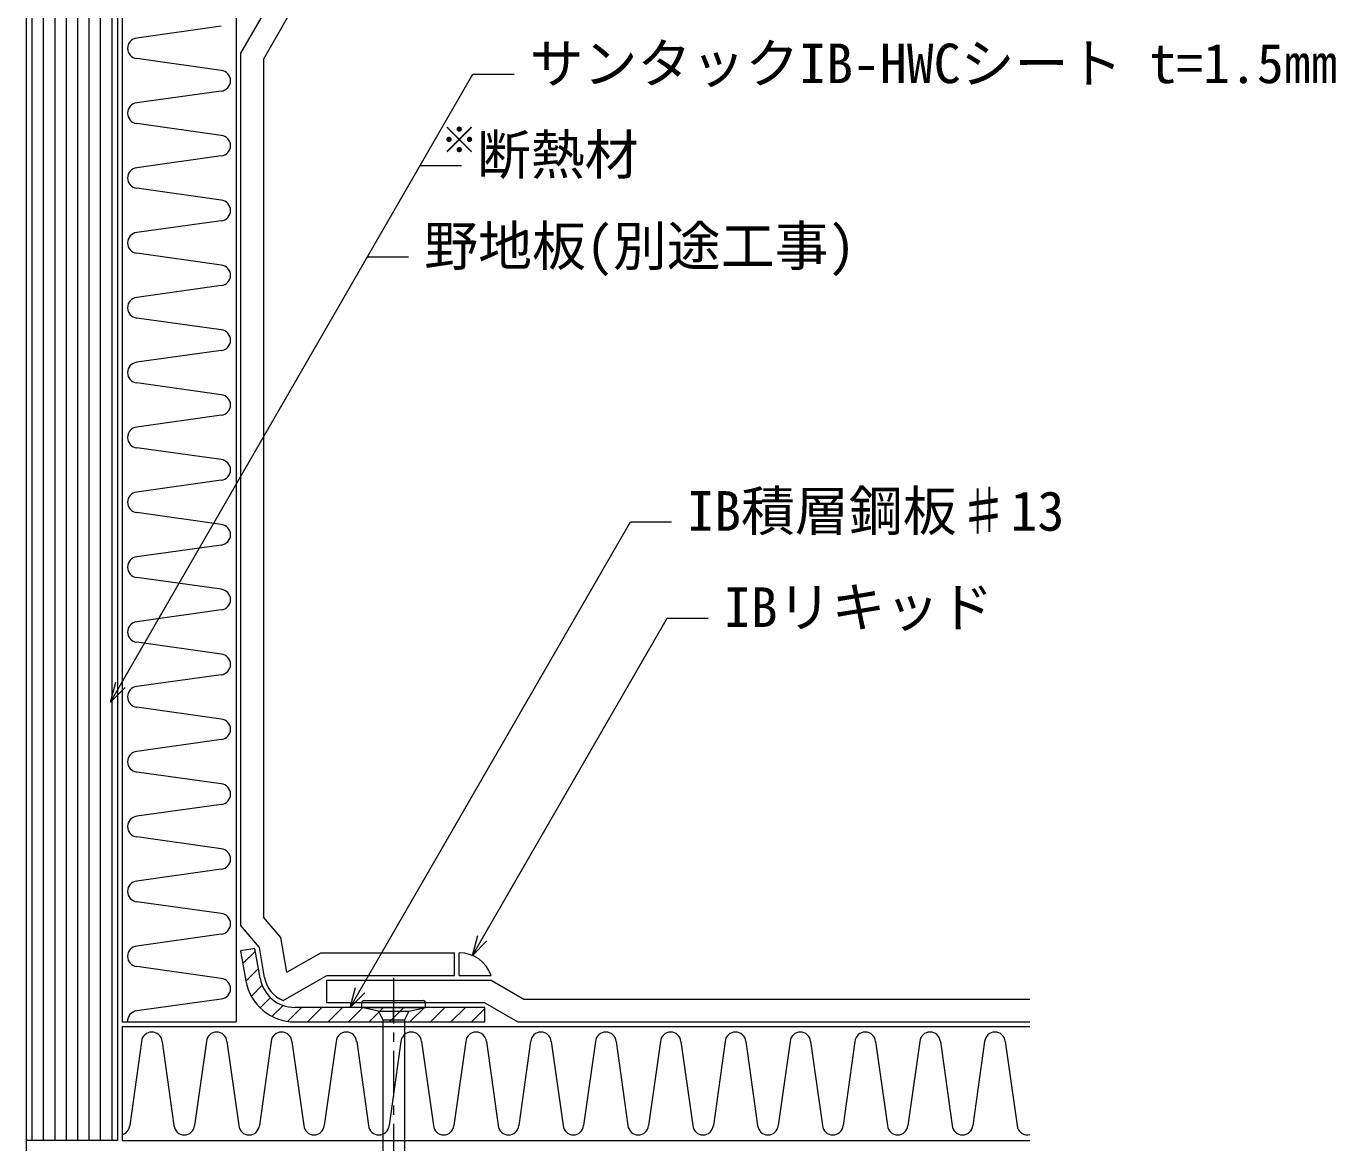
# Model space of a CAD drawing. Units: millimetres, scale not verified. Extents: x -630 to 630, y -446 to 446.
# Drawn here: x -91 to 196, y -234.8 to 9.9 of the extents above; entities that cross this region are included whole.
import ezdxf
from ezdxf.enums import TextEntityAlignment as Align

# ---------------------------------------------------------------- set-up
doc = ezdxf.new("R2010")
doc.units = ezdxf.units.MM
doc.header["$LTSCALE"] = 2
doc.linetypes.add('CHAIN1', pattern=[8, 5, -1, 1, -1])
for name, color, linetype, lineweight in [('0-2_文字', 5, 'Continuous', 9), ('0-6_躯体', 7, 'Continuous', 9), ('0-7_野地板', 2, 'Continuous', 9), ('0-8_中心線', 7, 'CHAIN1', 9), ('0-9_IBｼｰﾄ', 7, 'Continuous', 9), ('0-A_IBリキッド', 7, 'Continuous', 9), ('0-B_部材(積層鋼板)', 4, 'Continuous', 9), ('0-C_寸法線', 7, 'Continuous', 9), ('0-D_断熱材', 4, 'Continuous', 9), ('0-E_部材(ﾋﾞｽ類)', 7, 'Continuous', 9)]:
    doc.layers.add(name, color=color, linetype=linetype, lineweight=lineweight)
doc.styles.add('ＭＳ ゴシック', font='')
doc.styles.get('ＭＳ ゴシック').set_extended_font_data('MS Gothic')

msp = doc.modelspace()

# ---------------------------------------------------------------- linework, layer by layer
at = {"layer": '0-6_躯体'}
for p, q in [((-91.022, 235.66), (-91.022, -255.34)), ((-71.022, 165.66), (-71.022, -234.34)), ((-71.022, -234.34), (-91.022, -234.34))]:
    msp.add_line(p, q, dxfattribs=at)
at = {"layer": '0-7_野地板'}
for p, q in [((-89.772, 165.66), (-89.772, -234.34)), ((-87.272, 165.66), (-87.272, -234.34)), ((-84.772, 165.66), (-84.772, -234.34)), ((-82.272, 165.66), (-82.272, -234.34)), ((-79.772, 165.66), (-79.772, -234.34)), ((-77.272, 165.66), (-77.272, -234.34)), ((-74.772, 165.66), (-74.772, -234.34)), ((-72.272, 165.66), (-72.272, -234.34))]:
    msp.add_line(p, q, dxfattribs=at)
at = {"layer": '0-8_中心線'}
msp.add_line((-10.481, -198.674), (-10.481, -298.674), dxfattribs=at)
at = {"layer": '0-9_IBｼｰﾄ'}
for p, q in [((-37.248, 15.741), (-44.022, 4.008)), ((-32.918, 13.241), (-39.022, 2.668)), ((-44.022, 4.008), (-44.022, -187.169)), ((-39.022, 2.668), (-39.022, -185.35)), ((-35.227, -189.872), (-39.022, -185.35)), ((-33.89, -197.456), (-35.227, -189.872)), ((-33.89, -197.456), (-26.472, -193.174)), ((-26.472, -193.174), (2.858, -193.174)), ((2.858, -198.174), (2.858, -193.174)), ((-34.667, -203.678), (-25.132, -198.174)), ((-25.132, -198.174), (2.858, -198.174)), ((10.858, -199.174), (18.075, -203.34)), ((18.075, -203.34), (128.978, -203.34)), ((9.519, -204.174), (-25.132, -204.174)), ((9.519, -204.174), (16.735, -208.34)), ((16.735, -208.34), (128.978, -208.34))]:
    msp.add_line(p, q, dxfattribs=at)
for points in [[(-38.763, -198.61), (-39.918, -192.06), (-44.022, -187.169)], [(-25.132, -204.174), (-25.132, -199.174), (10.858, -199.174)]]:
    msp.add_lwpolyline(points, dxfattribs=at)
msp.add_arc((-32.132, -197.44), 6.733, 190, 247.88812, dxfattribs=at)
at = {"layer": '0-A_IBリキッド'}
for q in [(3.858, -193.174), (10.858, -198.174)]:
    msp.add_line((3.858, -198.174), q, dxfattribs=at)
msp.add_arc((3.858, -200.574), 7.4, 18.92464, 90, dxfattribs=at)
at = {"layer": '0-B_部材(積層鋼板)'}
for p, q in [((-43.529, -195.575), (-40.796, -192.841)), ((-42.852, -199.387), (-40.123, -196.658)), ((-41.665, -202.691), (-39.291, -200.317)), ((-39.707, -205.222), (-37.476, -202.992)), ((-37.1, -207.105), (-34.718, -204.723)), ((-33.707, -208.203), (-30.678, -205.174)), ((-29.355, -208.34), (-26.188, -205.174)), ((-24.864, -208.34), (-21.698, -205.174)), ((-20.374, -208.34), (-17.208, -205.174)), ((-15.884, -208.34), (-12.718, -205.174)), ((-6.904, -208.34), (-3.737, -205.174)), ((-2.414, -208.34), (0.753, -205.174)), ((2.076, -208.34), (5.243, -205.174)), ((6.566, -208.34), (9.519, -205.388)), ((-32.132, -208.34), (-10.481, -208.34))]:
    msp.add_line(p, q, dxfattribs=at)
for points in [[(-39.748, -198.783), (-40.903, -192.233), (-44.022, -192.783), (-42.867, -199.333)], [(-10.481, -208.34), (-10.481, -205.174), (-32.132, -205.174)], [(-11.394, -208.34), (-10.481, -207.428), (-8.227, -205.174)]]:
    msp.add_lwpolyline(points, dxfattribs=at)
at = {"layer": '0-B_部材(積層鋼板)', "color": 7}
for points in [[(-39.748, -198.783), (-40.903, -192.233), (-44.022, -192.783), (-42.867, -199.333)], [(-32.132, -208.34), (9.519, -208.34), (9.519, -205.174), (-32.132, -205.174)]]:
    msp.add_lwpolyline(points, dxfattribs=at)
at = {"layer": '0-B_部材(積層鋼板)'}
msp.add_lwpolyline([(9.519, -208.34), (9.519, -205.174), (-10.481, -205.174), (-10.481, -208.34)], close=True, dxfattribs=at)
for radius in [10.9, 7.733]:
    msp.add_arc((-32.132, -197.44), radius, 190, 270, dxfattribs=at)
at = {"layer": '0-B_部材(積層鋼板)', "color": 7}
for radius in [10.9, 7.733]:
    msp.add_arc((-32.132, -197.44), radius, 190, 270, dxfattribs=at)
at = {"layer": '0-C_寸法線'}
for p, q in [((-4.648, -20.644), (4.352, -20.644)), ((-16.196, -40.645), (-7.196, -40.645)), ((-20.003, -205.174), (41.45, -98.732)), ((41.45, -98.732), (50.45, -98.732)), ((6.78, -193.775), (49.472, -119.83)), ((49.472, -119.83), (58.472, -119.83))]:
    msp.add_line(p, q, dxfattribs=at)
for points in [[(-72.533, -138.224), (6.899, -0.642), (15.899, -0.642)], [(-69.351, -135.042), (-72.533, -138.224), (-71.368, -133.877)], [(9.962, -190.593), (6.78, -193.775), (7.945, -189.428)], [(-16.821, -201.992), (-20.003, -205.174), (-18.839, -200.827)]]:
    msp.add_lwpolyline(points, dxfattribs=at)
at = {"layer": '0-D_断熱材', "color": 7}
for p, q in [((-70.022, 165.66), (-70.022, -208.34)), ((-45.022, 165.66), (-45.022, -208.34)), ((-70.022, -208.34), (-45.022, -208.34)), ((-70.022, -209.34), (128.978, -209.34)), ((-70.022, -209.34), (-70.022, -234.34)), ((-70.022, -234.34), (128.978, -234.34))]:
    msp.add_line(p, q, dxfattribs=at)
at = {"layer": '0-D_断熱材'}
for p, q in [((-48.287, 9.901), (-66.756, 7.301)), ((-48.287, 0.194), (-66.756, 2.794)), ((-48.287, -4.313), (-66.756, -6.914)), ((-48.287, -14.021), (-66.756, -11.421)), ((-48.287, -18.528), (-66.756, -21.128)), ((-48.287, -28.236), (-66.756, -25.635)), ((-48.287, -32.743), (-66.756, -35.343)), ((-48.287, -42.451), (-66.756, -39.85)), ((-48.287, -46.957), (-66.756, -49.558)), ((-48.287, -56.665), (-66.756, -54.065)), ((-48.287, -61.172), (-66.756, -63.773)), ((-48.287, -70.88), (-66.756, -68.28)), ((-48.287, -75.387), (-66.756, -77.987)), ((-48.287, -85.095), (-66.756, -82.494)), ((-48.287, -89.602), (-66.756, -92.202)), ((-48.287, -99.31), (-66.756, -96.709)), ((-48.287, -103.816), (-66.756, -106.417)), ((-48.287, -113.524), (-66.756, -110.924)), ((-48.287, -118.031), (-66.756, -120.632)), ((-48.287, -127.739), (-66.756, -125.138)), ((-48.287, -132.246), (-66.756, -134.846)), ((-48.287, -141.954), (-66.756, -139.353)), ((-48.287, -146.461), (-66.756, -149.061)), ((-48.287, -156.168), (-66.756, -153.568)), ((-48.287, -160.675), (-66.756, -163.276)), ((-48.287, -170.383), (-66.756, -167.783)), ((-48.287, -174.89), (-66.756, -177.491)), ((-48.287, -184.598), (-66.756, -181.997)), ((-48.287, -189.105), (-66.756, -191.705)), ((-48.287, -198.813), (-66.756, -196.212)), ((-48.287, -203.32), (-66.756, -205.92)), ((-65.74, -212.606), (-68.341, -231.075)), ((-61.233, -212.606), (-58.633, -231.075)), ((-51.526, -212.606), (-54.126, -231.075)), ((-47.019, -212.606), (-44.418, -231.075)), ((-37.311, -212.606), (-39.911, -231.075)), ((-32.804, -212.606), (-30.203, -231.075)), ((-23.096, -212.606), (-25.697, -231.075)), ((-18.589, -212.606), (-15.989, -231.075)), ((-8.881, -212.606), (-11.482, -231.075)), ((-4.374, -212.606), (-1.774, -231.075)), ((5.333, -212.606), (2.733, -231.075)), ((9.84, -212.606), (12.441, -231.075)), ((19.548, -212.606), (16.948, -231.075)), ((24.055, -212.606), (26.655, -231.075)), ((33.763, -212.606), (31.162, -231.075)), ((38.27, -212.606), (40.87, -231.075)), ((47.978, -212.606), (45.377, -231.075)), ((52.484, -212.606), (55.085, -231.075)), ((62.192, -212.606), (59.592, -231.075)), ((66.699, -212.606), (69.3, -231.075)), ((76.407, -212.606), (73.807, -231.075)), ((80.914, -212.606), (83.514, -231.075)), ((90.622, -212.606), (88.021, -231.075)), ((95.129, -212.606), (97.729, -231.075)), ((104.837, -212.606), (102.236, -231.075)), ((109.343, -212.606), (111.944, -231.075)), ((119.051, -212.606), (116.451, -231.075)), ((123.558, -212.606), (126.159, -231.075))]:
    msp.add_line(p, q, dxfattribs=at)
for centre, start, end in [((-66.545, 5.048), 95.35135, 264.64865), ((-48.498, -2.06), 275.35135, 84.64865), ((-66.545, -9.167), 95.35135, 264.64865), ((-48.498, -16.275), 275.35135, 84.64865), ((-66.545, -23.382), 95.35135, 264.64865), ((-48.498, -30.489), 275.35135, 84.64865), ((-66.545, -37.597), 95.35135, 264.64865), ((-48.498, -44.704), 275.35135, 84.64865), ((-66.545, -51.811), 95.35135, 264.64865), ((-48.498, -58.919), 275.35135, 84.64865), ((-66.545, -66.026), 95.35135, 264.64865), ((-48.498, -73.133), 275.35135, 84.64865), ((-66.545, -80.241), 95.35135, 264.64865), ((-48.498, -87.348), 275.35135, 84.64865), ((-66.545, -94.456), 95.35135, 264.64865), ((-48.498, -101.563), 275.35135, 84.64865), ((-66.545, -108.67), 95.35135, 264.64865), ((-48.498, -115.778), 275.35135, 84.64865), ((-66.545, -122.885), 95.35135, 264.64865), ((-48.498, -129.992), 275.35135, 84.64865), ((-66.545, -137.1), 95.35135, 264.64865), ((-48.498, -144.207), 275.35135, 84.64865), ((-66.545, -151.315), 95.35135, 264.64865), ((-48.498, -158.422), 275.35135, 84.64865), ((-66.545, -165.529), 95.35135, 264.64865), ((-48.498, -172.637), 275.35135, 84.64865), ((-66.545, -179.744), 95.35135, 264.64865), ((-48.498, -186.851), 275.35135, 84.64865), ((-66.545, -193.959), 95.35135, 264.64865), ((-48.498, -201.066), 275.35135, 84.64865), ((-66.545, -208.173), 95.35135, 184.22895), ((-63.487, -212.817), 5.35135, 174.64865), ((-49.272, -212.817), 5.35135, 174.64865), ((-35.057, -212.817), 5.35135, 174.64865), ((-20.843, -212.817), 5.35135, 174.64865), ((-6.628, -212.817), 5.35135, 174.64865), ((7.587, -212.817), 5.35135, 174.64865), ((21.802, -212.817), 5.35135, 174.64865), ((36.016, -212.817), 5.35135, 174.64865), ((50.231, -212.817), 5.35135, 174.64865), ((64.446, -212.817), 5.35135, 174.64865), ((78.66, -212.817), 5.35135, 174.64865), ((92.875, -212.817), 5.35135, 174.64865), ((107.09, -212.817), 5.35135, 174.64865), ((121.305, -212.817), 5.35135, 174.64865), ((-70.594, -230.864), 284.65305, 354.64865), ((-56.379, -230.864), 185.35135, 354.64865), ((-42.165, -230.864), 185.35135, 354.64865), ((-27.95, -230.864), 185.35135, 354.64865), ((-13.735, -230.864), 185.35135, 354.64865), ((0.479, -230.864), 185.35135, 354.64865), ((14.694, -230.864), 185.35135, 354.64865), ((28.909, -230.864), 185.35135, 354.64865), ((43.124, -230.864), 185.35135, 354.64865), ((57.338, -230.864), 185.35135, 354.64865), ((71.553, -230.864), 185.35135, 354.64865), ((85.768, -230.864), 185.35135, 354.64865), ((99.983, -230.864), 185.35135, 354.64865), ((114.197, -230.864), 185.35135, 354.64865), ((128.412, -230.864), 185.35135, 284.48868)]:
    msp.add_arc(centre, 2.263, start, end, dxfattribs=at)
at = {"layer": '0-E_部材(ﾋﾞｽ類)'}
for p, q in [((-16.981, -203.674), (-3.981, -203.674)), ((-17.481, -205.174), (-17.481, -204.174)), ((-17.481, -205.174), (-3.481, -205.174)), ((-13.831, -205.974), (-17.481, -205.174)), ((-13.831, -205.974), (-7.131, -205.974)), ((-13.831, -205.974), (-12.841, -207.874)), ((-7.131, -205.974), (-8.121, -207.874)), ((-7.131, -205.974), (-3.481, -205.174)), ((-3.481, -205.174), (-3.481, -204.174)), ((-12.841, -207.874), (-8.121, -207.874)), ((-12.841, -207.874), (-12.841, -253.674)), ((-8.121, -207.874), (-8.121, -253.674))]:
    msp.add_line(p, q, dxfattribs=at)
for centre, start, end in [((-16.981, -204.174), 90, 180), ((-3.981, -204.174), 0, 90)]:
    msp.add_arc(centre, 0.5, start, end, dxfattribs=at)

# ---------------------------------------------------------------- texts
at = {"layer": '0-2_文字', "color": 7, "style": 'ＭＳ ゴシック'}
for s, height, p in [('サンタックIB-HWCシート t=1.5㎜', 8.666, (19.305, -5.186)), ('※', 5.777, (-0.043, -19.633)), ('断熱材', 8.666, (7.757, -25.188)), ('野地板(別途工事)', 8.666, (-3.791, -45.189)), ('IB積層鋼板♯13', 8.666, (53.856, -103.276)), ('IBリキッド', 8.666, (61.878, -124.374))]:
    msp.add_text(s, height=height, dxfattribs=at).set_placement(p, align=Align.BOTTOM_LEFT)

doc.saveas('drawing.dxf')
